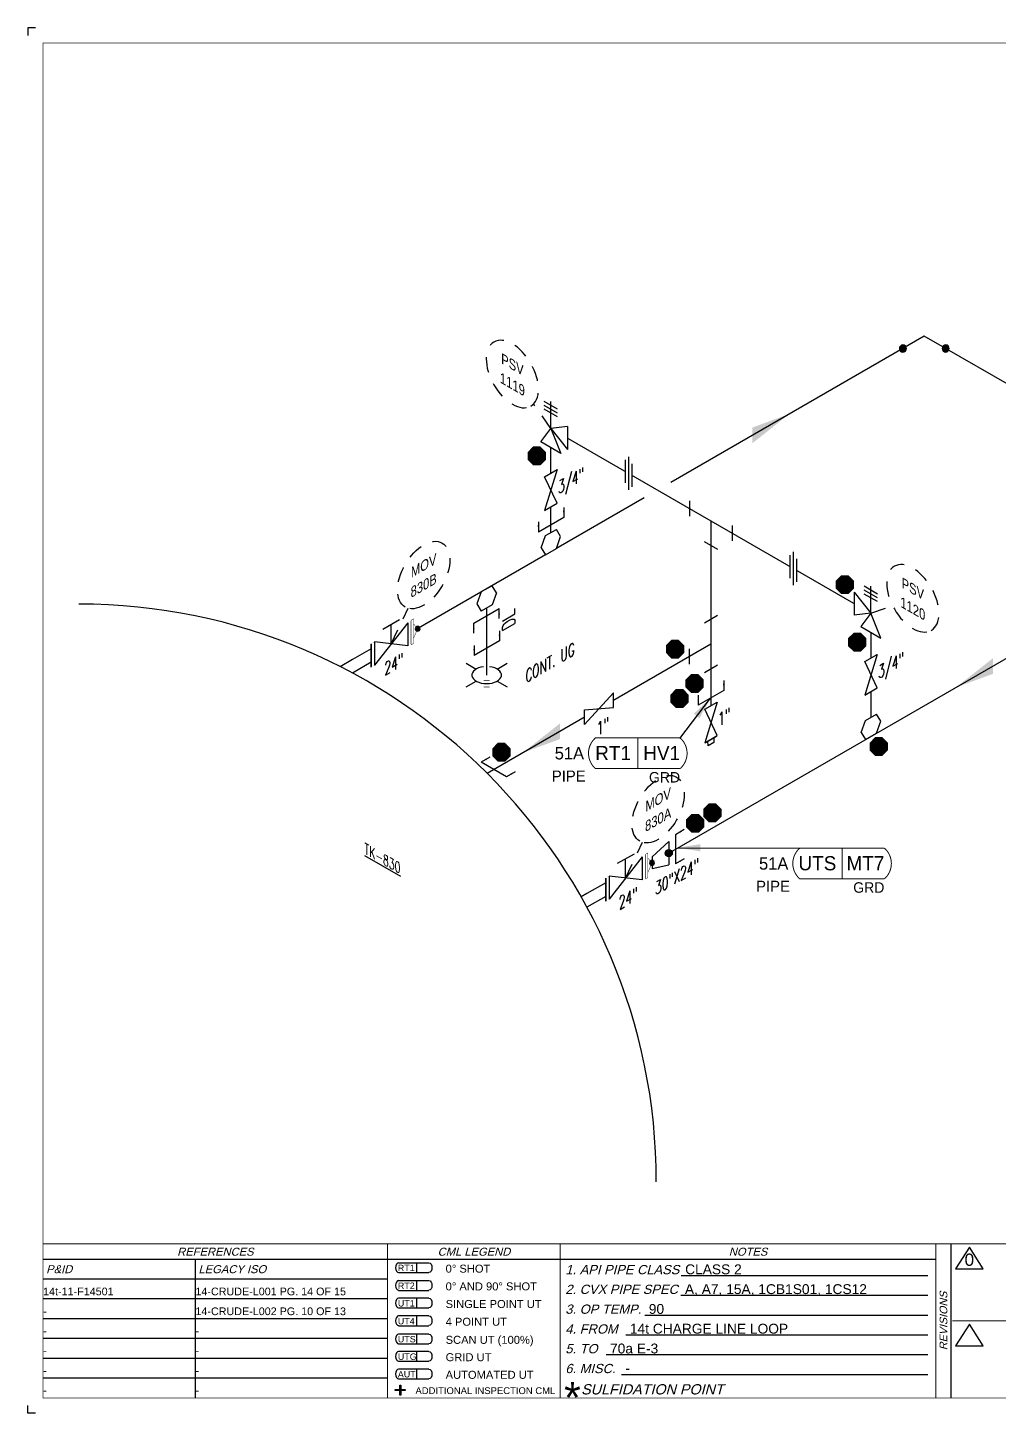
# Model space of a CAD drawing. Header units: inches. Extents: x 0 to 17.2, y 0 to 11.2.
# Drawn here: x 0 to 7.89, y 0 to 11.25 of the extents above; entities that cross this region are included whole.
import ezdxf
from ezdxf.enums import TextEntityAlignment as Align

# ---------------------------------------------------------------- set-up
doc = ezdxf.new("R2010")
doc.units = ezdxf.units.IN
doc.header["$MEASUREMENT"] = 0
doc.linetypes.add('HIDDEN2', pattern=[0.1875, 0.125, -0.0625])
for name, color, linetype in [('3', 1, 'Continuous'), ('BORDER', 3, 'Continuous'), ('BORDERTEXT', 7, 'Continuous'), ('COMP', 1, 'Continuous'), ('Continuation', 7, 'Continuous'), ('DL', 20, 'Continuous'), ('EQUIP', 131, 'Continuous'), ('EQUIP-ANNO', 150, 'Continuous'), ('FITTINGS', 4, 'Continuous'), ('FLOW', 1, 'Continuous'), ('PART_PCML', 7, 'Continuous'), ('PART_SelectedCML_RT', 132, 'Continuous'), ('PART_SelectedCML_UT', 132, 'Continuous'), ('PIPE-ANNO', 150, 'HIDDEN2'), ('TEXT', 7, 'Continuous'), ('WELD POINTS', 41, 'Continuous'), ('Welds', 7, 'Continuous')]:
    doc.layers.add(name, color=color, linetype=linetype)
doc.layers.add('PIPE', color=7, linetype='Continuous', lineweight=30)
doc.styles.add('CMLPAS', font='')
doc.styles.add('FEASStandard', font='arial.ttf')
doc.styles.add('ISO30', font='simplex.shx', dxfattribs={"width": 0.85, "oblique": 30, "height": 0.075})
doc.styles.add('PART_Standard', font='romans', dxfattribs={"width": 0.8, "height": 0.09})
doc.styles.add('Richmond', font='arial.ttf')
doc.styles.add('SIMPLEX', font='ROMANS')
doc.styles.get("Standard").update_dxf_attribs({"font": 'arial.ttf'})
doc.styles.get('CMLPAS').set_extended_font_data('Cordia New')
doc.dimstyles.new('Richmond', dxfattribs={"dimtxt": 0.18, "dimasz": 0.18, "dimexe": 0.18, "dimexo": 0.0625, "dimgap": 0.09, "dimtad": 0, "dimtih": 1, "dimtoh": 1, "dimdec": 4, "dimzin": 0, "dimdsep": 46, "dimtxsty": 'Richmond', "dimcen": 0.09, "dimadec": 0, "dimazin": 0, "dimtfac": 1, "dimtdec": 4, "dimtofl": 0, "dimtmove": 0, "dimatfit": 3, "dimfxl": 1, "dimtolj": 1, "dimtzin": 0, "dimarcsym": 0})
doc.dimstyles.get("Standard").update_dxf_attribs({"dimtxt": 0.18, "dimasz": 0.18, "dimexe": 0.18, "dimexo": 0.0625, "dimgap": 0.09, "dimtad": 0, "dimtih": 1, "dimtoh": 1, "dimdec": 4, "dimzin": 0, "dimdsep": 46, "dimtxsty": 'Standard', "dimcen": 0.09, "dimadec": 0, "dimazin": 0, "dimtfac": 1, "dimtdec": 4, "dimtofl": 0, "dimtmove": 0, "dimatfit": 3, "dimfxl": 1, "dimtolj": 1, "dimtzin": 0, "dimarcsym": 0})

# ---------------------------------------------------------------- blocks, each defined once
blk = doc.blocks.new('Border')
h = blk.add_hatch(color=256)
h.dxf.hatch_style = 1
h.paths.add_polyline_path([(3.147, 0.317), (3.11, 0.317), (3.11, 0.31), (3.147, 0.31), (3.147, 0.273), (3.154, 0.273), (3.154, 0.31), (3.191, 0.31), (3.191, 0.317), (3.154, 0.317), (3.154, 0.354), (3.147, 0.354)])
blk.add_line((5.432, 1.244), (7.435, 1.244))
for points in [[(5.43, 1.083), (7.435, 1.083)], [(5.136, 0.922), (7.435, 0.922)], [(4.982, 0.762), (7.435, 0.762)], [(4.822, 0.601), (7.435, 0.601)], [(3.147, 0.317), (3.147, 0.354), (3.154, 0.354), (3.154, 0.317)], [(4.947, 0.44), (7.435, 0.44)], [(3.147, 0.31), (3.11, 0.31), (3.11, 0.317), (3.147, 0.317)], [(3.154, 0.31), (3.154, 0.273), (3.147, 0.273), (3.147, 0.31)], [(3.154, 0.317), (3.191, 0.317), (3.191, 0.31), (3.154, 0.31)]]:
    blk.add_lwpolyline(points)
at = {"layer": 'BORDER'}
for p, q in [((7.625, 0.25), (7.625, 1.5)), ((7.5, 1.375), (0.25, 1.375)), ((1.487, 0.25), (1.487, 1.375)), ((1.487, 1.214), (0.25, 1.214)), ((3.048, 1.214), (1.487, 1.214)), ((1.487, 1.054), (0.25, 1.054)), ((3.048, 1.054), (1.487, 1.054)), ((1.487, 0.893), (0.25, 0.893)), ((3.048, 0.893), (1.487, 0.893)), ((1.487, 0.732), (0.25, 0.732)), ((3.048, 0.732), (1.487, 0.732)), ((1.487, 0.571), (0.25, 0.571)), ((3.048, 0.571), (1.487, 0.571)), ((1.487, 0.411), (0.25, 0.411)), ((3.048, 0.411), (1.487, 0.411))]:
    blk.add_line(p, q, dxfattribs=at)
at = {"layer": 'BORDER', "const_width": 0.005}
blk.add_lwpolyline([(0.25, 0.25), (17.25, 0.25), (17.25, 11.25), (0.25, 11.25)], close=True, dxfattribs=at)
at = {"layer": 'BORDER', "const_width": 0.00833}
for points in [[(17.25, 1.5), (0.25, 1.5)], [(3.048, 0.25), (3.048, 1.5)], [(4.45, 0.25), (4.45, 1.5)], [(7.5, 0.25), (7.5, 1.5)], [(7.634, 0.875), (10.375, 0.875)]]:
    blk.add_lwpolyline(points, dxfattribs=at)
at = {"layer": 'BORDERTEXT', "color": 7, "linetype": 'Continuous'}
for p, q in [((3.137, 1.346), (3.383, 1.346)), ((3.137, 1.267), (3.383, 1.267)), ((3.137, 1.202), (3.383, 1.202)), ((3.137, 1.123), (3.383, 1.123))]:
    blk.add_line(p, q, dxfattribs=at)
at = {"layer": 'BORDERTEXT'}
for p, q in [((3.283, 1.346), (3.283, 1.267)), ((3.283, 1.202), (3.283, 1.123)), ((3.283, 1.059), (3.283, 0.98)), ((3.283, 1.059), (3.283, 0.98)), ((3.283, 0.915), (3.283, 0.836)), ((3.283, 0.915), (3.283, 0.836)), ((3.283, 0.768), (3.283, 0.689)), ((3.283, 0.768), (3.283, 0.689)), ((3.283, 0.626), (3.283, 0.548)), ((3.283, 0.626), (3.283, 0.548)), ((3.283, 0.483), (3.283, 0.405)), ((3.283, 0.483), (3.283, 0.405))]:
    blk.add_line(p, q, dxfattribs=at)
at = {"layer": 'BORDERTEXT', "color": 7}
for p, q in [((3.383, 1.059), (3.137, 1.059)), ((3.137, 0.98), (3.383, 0.98)), ((3.383, 0.915), (3.137, 0.915)), ((3.137, 0.836), (3.383, 0.836)), ((3.383, 0.768), (3.137, 0.768)), ((3.137, 0.689), (3.383, 0.689)), ((3.383, 0.626), (3.137, 0.626)), ((3.137, 0.548), (3.383, 0.548)), ((3.383, 0.483), (3.137, 0.483)), ((3.137, 0.405), (3.383, 0.405))]:
    blk.add_line(p, q, dxfattribs=at)
at = {"layer": 'BORDERTEXT'}
for centre in [(3.137, 1.307), (3.137, 1.163), (3.137, 1.02), (3.137, 0.876), (3.137, 0.729), (3.137, 0.587), (3.137, 0.444)]:
    blk.add_ellipse(centre, major_axis=(0, -0.0394), ratio=0.624439, start_param=3.141593, end_param=6.283185, dxfattribs=at)
at = {"layer": 'BORDERTEXT', "extrusion": (0, 0, -1)}
for centre in [(3.383, 1.307), (3.383, 1.163), (3.383, 1.02), (3.383, 0.876), (3.383, 0.729), (3.383, 0.587), (3.383, 0.444)]:
    blk.add_ellipse(centre, major_axis=(0, -0.0394), ratio=0.624439, start_param=3.141593, end_param=6.283185, dxfattribs=at)
at = {"layer": 'BORDERTEXT', "style": 'FEASStandard', "oblique": 15}
for s, p in [('REFERENCES', (1.649, 1.437)), ('CML LEGEND', (3.749, 1.437)), ('NOTES', (5.975, 1.437))]:
    blk.add_text(s, height=0.065, dxfattribs=at).set_placement(p, align=Align.MIDDLE)
for s, p in [('P&ID', (0.275, 1.295)), ('LEGACY ISO', (1.512, 1.295))]:
    blk.add_text(s, height=0.065, dxfattribs=at).set_placement(p, align=Align.MIDDLE_LEFT)
at = {"layer": 'BORDERTEXT', "style": 'FEASStandard'}
for s, height, p in [('RT1', 0.0518, (3.131, 1.279)), ('0%%D SHOT', 0.0648, (3.519, 1.267)), ('RT2', 0.0518, (3.131, 1.135)), ('0%%D AND 90%%D SHOT', 0.0648, (3.519, 1.123)), ('UT1', 0.0518, (3.131, 0.992)), ('SINGLE POINT UT', 0.0648, (3.519, 0.98)), ('4 POINT UT', 0.0648, (3.519, 0.836)), ('UT4', 0.0518, (3.131, 0.847)), ('UTS', 0.0518, (3.131, 0.701)), ('SCAN UT (100%%%)', 0.0648, (3.519, 0.689)), ('UTG', 0.0518, (3.131, 0.559)), ('GRID UT', 0.0648, (3.519, 0.548)), ('AUT', 0.0518, (3.131, 0.416)), ('AUTOMATED UT', 0.0648, (3.519, 0.405)), ('ADDITIONAL INSPECTION CML', 0.055, (3.274, 0.281))]:
    blk.add_text(s, height=height, dxfattribs=at).set_placement(p)
at = {"layer": 'BORDERTEXT', "style": 'FEASStandard', "oblique": 15}
for s, height, p in [('1. API PIPE CLASS', 0.075, (4.491, 1.254)), ('2. CVX PIPE SPEC', 0.075, (4.491, 1.094)), ('3. OP TEMP.', 0.075, (4.491, 0.933)), ('4. FROM ', 0.075, (4.491, 0.772)), ('5. TO ', 0.075, (4.491, 0.612)), ('6. MISC. ', 0.075, (4.491, 0.451)), ('SULFIDATION POINT', 0.08333, (4.619, 0.278))]:
    blk.add_text(s, height=height, dxfattribs=at).set_placement(p)
blk.add_text('REVISIONS', height=0.0625, rotation=90, dxfattribs=at).set_placement((7.562, 0.875), align=Align.MIDDLE)
at = {"layer": 'BORDERTEXT', "insert": (4.481, 0.378), "char_height": 0.25, "attachment_point": 1, "style": 'FEASStandard'}
blk.add_mtext('*', dxfattribs=at)
blk = doc.blocks.new('BORDER TEXT')
at = {"layer": 'BORDERTEXT'}
for tag, p, height, style in [('API_PIPE_CLASS', (5.464, 1.254), 0.08, 'Richmond'), ('MATERIAL1', (12.263, 1.211), 0.08, 'Richmond'), ('P&ID_#1', (0.25, 1.083), 0.0625, 'FEASStandard'), ('LINE_#1', (1.487, 1.083), 0.0625, 'FEASStandard'), ('CVX_PIPE_SPEC', (5.462, 1.093), 0.08, 'Richmond'), ('OP_TEMP', (5.169, 0.932), 0.08, 'Richmond'), ('MATERIAL2', (12.263, 1.04), 0.08, 'Richmond'), ('P&ID_#2', (0.25, 0.922), 0.0625, 'FEASStandard'), ('LINE_#2', (1.487, 0.922), 0.0625, 'FEASStandard'), ('MATERIAL3', (12.263, 0.868), 0.08, 'Richmond'), ('P&ID_#3', (0.25, 0.762), 0.0625, 'FEASStandard'), ('LINE_#3', (1.487, 0.762), 0.0625, 'FEASStandard'), ('FROM', (5.015, 0.772), 0.08, 'Richmond'), ('TO', (4.854, 0.611), 0.08, 'Richmond'), ('MATERIAL4', (12.263, 0.696), 0.08, 'Richmond'), ('P&ID_#4', (0.25, 0.601), 0.0625, 'FEASStandard'), ('LINE_#4', (1.487, 0.601), 0.0625, 'FEASStandard'), ('MATERIAL5', (12.263, 0.525), 0.08, 'Richmond'), ('P&ID_#5', (0.25, 0.44), 0.0625, 'FEASStandard'), ('LINE_#5', (1.487, 0.44), 0.0625, 'FEASStandard'), ('MISC', (4.979, 0.451), 0.08, 'Richmond'), ('INSULATION', (12.928, 0.414), 0.0625, 'FEASStandard'), ('P&ID_#6', (0.25, 0.28), 0.0625, 'FEASStandard'), ('LINE_#6', (1.487, 0.28), 0.0625, 'FEASStandard'), ('PWHT', (12.928, 0.281), 0.0625, 'FEASStandard')]:
    blk.add_attdef(tag, p, '', height=height, dxfattribs=dict(at, style=style))
at = {"layer": 'BORDERTEXT', "style": 'FEASStandard'}
for tag, p in [('DR.BY', (11.075, 0.562)), ('DR.BY_DATE', (11.95, 0.562)), ('CHK_BY', (11.075, 0.354)), ('CHK._BY_DATE', (11.95, 0.354))]:
    blk.add_attdef(tag, text='', height=0.1, dxfattribs=at).set_placement(p, align=Align.MIDDLE_CENTER)
at = {"layer": 'BORDERTEXT', "style": 'PART_Standard', "width": 0.8}
for tag, p in [('PLANT_NUMBER', (13.938, 0.384)), ('SYSTEM_NUMBER', (14.812, 0.384)), ('CIRCUIT_NUMBER', (15.688, 0.384)), ('SHEET_NUMBER', (16.5, 0.384)), ('REVISION', (17.062, 0.384))]:
    blk.add_attdef(tag, text='', height=0.15, dxfattribs=at).set_placement(p, align=Align.MIDDLE_CENTER)
blk = doc.blocks.new('2_ELBOW_WELD_30')
at = {"linetype": 'ByBlock', "lineweight": -2}
h = blk.add_hatch(color=0, dxfattribs=at)
edge = h.paths.add_edge_path()
edge.add_arc((0.174, 0.1), 0.0286, 0, 360)
h = blk.add_hatch(color=0, dxfattribs=at)
edge = h.paths.add_edge_path()
edge.add_arc((0, -0.201), 0.0286, 0, 360)
at = {"color": 0, "linetype": 'ByBlock', "lineweight": -2}
for centre in [(0.174, 0.1), (0, -0.201)]:
    blk.add_circle(centre, 0.0286, dxfattribs=at)
blk = doc.blocks.new('3_VALVE_THREAD_PSV_330')
at = {"color": 0, "linetype": 'ByBlock', "lineweight": -2}
for p, q in [((0.054, 0.156), (-0.054, 0.219)), ((0.054, 0.125), (-0.054, 0.187)), ((0.054, 0.094), (-0.054, 0.156))]:
    blk.add_line(p, q, dxfattribs=at)
blk.add_wipeout([(0.135, 0.016), (0, 0), (-0.081, -0.109), (0.081, -0.203), (0, 0), (0.135, -0.172)], dxfattribs=at)
for p, q in [((0, 0), (0, 0.219)), ((0.135, 0.016), (0, 0)), ((0.135, 0.016), (0.135, -0.172)), ((-0.081, -0.109), (0, 0)), ((0.081, -0.203), (-0.081, -0.109)), ((0, 0), (0.135, -0.172)), ((0, 0), (0.081, -0.203))]:
    blk.add_line(p, q, dxfattribs=at)
blk = doc.blocks.new('3_VALVE_THREAD_PSV_30')
at = {"color": 0, "linetype": 'ByBlock', "lineweight": -2}
blk.add_wipeout([(-0.081, -0.203), (0, 0), (0.135, 0.172), (0.135, -0.016), (0, 0), (0.081, -0.109)], dxfattribs=at)
for p, q in [((-0.054, 0.156), (0.054, 0.219)), ((-0.054, 0.125), (0.054, 0.187)), ((-0.054, 0.094), (0.054, 0.156)), ((0, 0), (0, 0.219)), ((0.135, 0.172), (0, 0)), ((0.135, 0.172), (0.135, -0.016)), ((-0.081, -0.203), (0, 0)), ((0, 0), (0.135, -0.016)), ((0, 0), (0.081, -0.109)), ((0.081, -0.109), (-0.081, -0.203))]:
    blk.add_line(p, q, dxfattribs=at)
blk = doc.blocks.new('2_UNION_THREAD_30')
at = {"color": 0, "linetype": 'ByBlock', "lineweight": -2}
blk.add_wipeout([(-0.027, -0.109), (0.027, -0.078), (0.027, 0.109), (-0.027, 0.078)], dxfattribs=at)
for p, q in [((0, 0.135), (0, -0.135)), ((-0.027, 0.078), (-0.027, -0.109)), ((0.027, 0.109), (0.027, -0.078))]:
    blk.add_line(p, q, dxfattribs=at)
blk = doc.blocks.new('2_TEE_THREAD_30')
at = {"color": 0, "linetype": 'ByBlock', "lineweight": -2}
for p, q in [((0.054, 0.232), (-0.054, 0.17)), ((0.174, 0.163), (0.174, 0.038)), ((-0.054, -0.232), (0.054, -0.17))]:
    blk.add_line(p, q, dxfattribs=at)
blk = doc.blocks.new('*U86')
blk.add_wipeout([(0.051, -0.107), (-0.051, -0.166), (0, 0), (-0.051, 0.107), (0.051, 0.166), (0, 0)]).dxf.layer = 'FITTINGS'
at = {"layer": 'FITTINGS'}
blk.add_lwpolyline([(0.051, -0.107), (-0.051, 0.107), (0.051, 0.166), (-0.051, -0.166)], close=True, dxfattribs=at)
blk = doc.blocks.new('2_PLUG_PIPE_30')
at = {"color": 0, "linetype": 'ByBlock', "lineweight": -2}
blk.add_wipeout([(0, 0.023), (0, -0.023), (0.055, -0.013), (0.055, 0.004), (0.09, 0.024), (0.09, 0.08), (0.055, 0.06), (0.055, 0.077)], dxfattribs=at)
for p, q in [((0.055, 0.077), (0, 0.023)), ((0, 0.023), (0, -0.023)), ((0.09, 0.08), (0.055, 0.06)), ((0.055, 0.077), (0.055, -0.013)), ((0.055, 0.004), (0.09, 0.024)), ((0.09, 0.024), (0.09, 0.08)), ((0, -0.023), (0.055, -0.013))]:
    blk.add_line(p, q, dxfattribs=at)
blk = doc.blocks.new('1_Text_30')
at = {"layer": 'TEXT', "style": 'PART_Standard', "oblique": 30, "width": 0.8}
blk.add_attdef('TEXT', (0, 0), '', height=0.09, rotation=30, dxfattribs=at)
blk = doc.blocks.new('*U83')
blk.add_wipeout([(-0.044, 0.025), (-0.079, 0.123), (-0.045, 0.181), (0.044, 0.13), (0.079, 0.032), (0.044, -0.025)])
at = {"layer": 'FITTINGS', "linetype": 'Continuous'}
for p, q in [((-0.079, 0.123), (-0.045, 0.181)), ((-0.044, 0.025), (-0.079, 0.123)), ((0.044, 0.13), (-0.045, 0.181)), ((0.079, 0.032), (0.044, 0.13)), ((0.044, -0.025), (-0.044, 0.025)), ((0.079, 0.032), (0.044, -0.025))]:
    blk.add_line(p, q, dxfattribs=at)
blk = doc.blocks.new('*U87')
blk.add_wipeout([(-0.118, -0.009), (-0.118, -0.128), (0, 0), (0.118, 0.009), (0.118, 0.128), (0, 0)]).dxf.layer = 'FITTINGS'
at = {"layer": 'FITTINGS'}
blk.add_lwpolyline([(-0.118, -0.009), (0.118, 0.009), (0.118, 0.128), (-0.118, -0.128)], close=True, dxfattribs=at)
blk = doc.blocks.new('1_ARROW_FLOW_30')
at = {"color": 0, "linetype": 'ByBlock'}
blk.add_solid([(-0.15, -0.15), (0.15, 0.087), (-0.15, -0.023)], dxfattribs=at)
blk = doc.blocks.new('2_NOZZLE_FLANGE_EQUIPMENT_30')
blk.add_wipeout([(-0.176, -0.046), (-0.176, -0.156), (-0.023, -0.068), (-0.023, -0.107), (0, -0.094), (0, 0.094), (-0.023, 0.08), (-0.023, 0.041)])
at = {"color": 0, "linetype": 'ByBlock', "lineweight": -2}
for p, q in [((-0.023, 0.041), (-0.176, -0.046)), ((-0.023, -0.107), (-0.023, 0.08)), ((0, -0.094), (0, 0.094)), ((-0.023, -0.068), (-0.176, -0.156))]:
    blk.add_line(p, q, dxfattribs=at)
blk = doc.blocks.new('3_VALVE_FLANGE_GATE_30')
at = {"color": 0, "linetype": 'ByBlock', "lineweight": -2}
blk.add_wipeout([(-0.162, -0.187), (-0.135, -0.172), (0, 0), (0.135, -0.016), (0.162, 0), (0.162, 0.187), (0.135, 0.172), (0, 0), (-0.135, 0.016), (-0.162, 0)], dxfattribs=at)
for p, q in [((0.135, 0.172), (-0.135, -0.172)), ((0.068, 0.195), (-0.068, 0.117)), ((0, 0), (0, 0.156)), ((0.135, 0.172), (0.135, -0.016)), ((0.162, 0.187), (0.162, 0)), ((-0.162, 0), (-0.162, -0.187)), ((-0.135, 0.016), (-0.135, -0.172)), ((0.135, -0.016), (-0.135, 0.016))]:
    blk.add_line(p, q, dxfattribs=at)
blk = doc.blocks.new('AM9A04')
at = {"linetype": 'Continuous', "const_width": 0.01}
blk.add_lwpolyline([(0, -0.289), (0, 0.289), (-0.05, 0.318), (-0.05, -0.26)], close=True, dxfattribs=at)
at = {"const_width": 0.01}
blk.add_lwpolyline([(-0.05, -0.144), (-0.15, 0.087), (-0.05, 0.202)], dxfattribs=at)
blk = doc.blocks.new('A09')
at = {"layer": 'Welds'}
h = blk.add_hatch(color=256, dxfattribs=at)
h.dxf.hatch_style = 1
h.paths.add_polyline_path([(-0.03, 0, 1), (0.03, 0, 1)])
blk.add_circle((0, 0), 0.03, dxfattribs=at)
blk = doc.blocks.new('*U82')
blk.add_wipeout([(0.052, -0.03), (0.017, -0.07), (0.017, -0.11), (0, -0.1), (0, 0.1), (0.017, 0.09), (0.017, 0.05)]).dxf.layer = 'COMP'
at = {"layer": '3', "xscale": 0.65, "yscale": 0.65, "zscale": 0.65}
blk.add_blockref('A09', (0.052, -0.03), dxfattribs=at)
at = {"layer": 'COMP', "xscale": 0.3466300616258731, "yscale": 0.3466300616258731, "zscale": 0.3466300616258731, "rotation": 180}
blk.add_blockref('AM9A04', (0, 0), dxfattribs=at)
blk = doc.blocks.new('2_REDUCER_THREAD_CONCENTRIC_30')
at = {"color": 0, "linetype": 'ByBlock', "lineweight": -2}
blk.add_wipeout([(0.068, 0.086), (-0.068, 0.055), (-0.068, -0.133), (0.068, -0.008)], dxfattribs=at)
for p, q in [((0.068, 0.086), (-0.068, 0.055)), ((-0.068, -0.133), (-0.068, 0.055)), ((0.068, -0.008), (0.068, 0.086)), ((0.068, -0.008), (-0.068, -0.133))]:
    blk.add_line(p, q, dxfattribs=at)
blk = doc.blocks.new('2_WELD_SINGLE_00')
at = {"linetype": 'ByBlock', "lineweight": -2}
h = blk.add_hatch(color=0, dxfattribs=at)
edge = h.paths.add_edge_path()
edge.add_arc((0, 0), 0.0286, 0, 360)
at = {"color": 0, "linetype": 'ByBlock', "lineweight": -2}
blk.add_circle((0, 0), 0.0286, dxfattribs=at)
blk = doc.blocks.new('1_ID-BUBBLE_INSTRUMENT_30')
at = {"color": 0, "linetype": 'ByBlock', "lineweight": -2}
blk.add_ellipse((0, 0), major_axis=(-0.15, -0.26), ratio=0.57735, dxfattribs=at)
at = {"color": 0, "linetype": 'ByBlock', "lineweight": -2, "oblique": 30}
for tag, p in [('INST.TYPE', (-0.019, 0.067)), ('NUM', (-0.019, -0.094))]:
    blk.add_attdef(tag, text='', height=0.075, rotation=30, dxfattribs=at).set_placement(p, align=Align.MIDDLE_CENTER)
blk = doc.blocks.new('1_ID-BUBBLE_INSTRUMENT_330')
at = {"color": 0, "linetype": 'ByBlock', "lineweight": -2, "extrusion": (0, 0, -1)}
blk.add_ellipse((0, 0), major_axis=(0.15, -0.26), ratio=0.57735, dxfattribs=at)
at = {"color": 0, "linetype": 'ByBlock', "lineweight": -2, "oblique": 330}
for tag, p in [('INST.TYPE', (0.019, 0.067)), ('NUM', (0.019, -0.094))]:
    blk.add_attdef(tag, text='', height=0.075, rotation=330, dxfattribs=at).set_placement(p, align=Align.MIDDLE_CENTER)
blk = doc.blocks.new('DL_Vert_330')
at = {"layer": 'DL', "style": 'ISO30', "oblique": 330, "width": 0.85}
blk.add_text('DL', height=0.1, rotation=90, dxfattribs=at).set_placement((0, 0))
blk = doc.blocks.new('6_PASS-THROUGH_GRADE_00')
at = {"color": 0, "linetype": 'ByBlock', "lineweight": -2}
for p, q in [((-0.166, 0.096), (-0.085, 0.049)), ((0.085, 0.049), (0.166, 0.096)), ((-0.166, -0.096), (-0.085, -0.049)), ((-0.024, -0.045), (0, -0.045)), ((-0.024, -0.093), (0, -0.093)), ((0, -0.045), (0, -0.093)), ((0, -0.045), (0.024, -0.045)), ((0, -0.093), (0.024, -0.093)), ((0.085, -0.049), (0.166, -0.096))]:
    blk.add_line(p, q, dxfattribs=at)
blk.add_wipeout([(-0.024, -0.045), (0.024, -0.045), (0.024, -0.093), (-0.024, -0.093)], dxfattribs=at)
blk.add_ellipse((0, 0), major_axis=(-0.12, 0), ratio=0.57735, start_param=4.915034, end_param=10.792929, dxfattribs=at)
blk = doc.blocks.new('1_Cont_30')
at = {"layer": 'Continuation', "style": 'PART_Standard', "oblique": 30, "width": 0.8}
blk.add_attdef('CONT', (0, 0), '', height=0.09, rotation=30, dxfattribs=at)
blk = doc.blocks.new('PART_PCML')
blk.add_hatch(color=0).paths.add_polyline_path([(-0.07, -0.029), (-0.029, -0.07), (0.029, -0.07), (0.07, -0.029), (0.07, 0.029), (0.029, 0.07), (-0.029, 0.07), (-0.07, 0.029)])
at = {"color": 7, "const_width": 0.009}
blk.add_lwpolyline([(-0.07, 0.029), (-0.029, 0.07), (0.029, 0.07), (0.07, 0.029), (0.07, -0.029), (0.029, -0.07), (-0.029, -0.07), (-0.07, -0.029), (-0.07, 0.029), (-0.029, 0.07)], dxfattribs=at)
at = {"color": 18, "true_color": 0x000000}
blk.add_lwpolyline([(-0.029, 0.07), (-0.07, 0.029), (-0.07, -0.029), (-0.029, -0.07), (0.029, -0.07), (0.07, -0.029), (0.07, 0.029), (0.029, 0.07)], close=True, dxfattribs=at)
at = {"color": 7, "true_color": 0xffffff, "style": 'SIMPLEX', "width": 0.8, "flags": 1}
for tag, p in [('CIRCUIT', (-0.094, 0.089)), ('DM', (-0.053, -0.133)), ('TYPE', (-0.075, -0.204))]:
    blk.add_attdef(tag, p, '', height=0.0586, dxfattribs=at)
at = {"color": 7, "true_color": 0xffffff, "style": 'SIMPLEX', "width": 0.8}
blk.add_attdef('DMDISP', text='', height=0.0586, dxfattribs=at).set_placement((0, 0), align=Align.MIDDLE_CENTER)
blk = doc.blocks.new('CMLPAS')
at = {"const_width": 0.008}
blk.add_lwpolyline([(0.063, 0.125, 0.454441), (0.063, -0.125), (0.75, -0.125, 0.454441), (0.75, 0.125)], format="xyb", close=True, dxfattribs=at)
blk.add_lwpolyline([(0.406, -0.125), (0.406, 0.125)], dxfattribs=at)
at = {"style": 'CMLPAS', "flags": 1}
for tag, p in [('STATE', (0.75, 0.623)), ('DL', (0.75, 0.482)), ('CIRCUIT', (0.75, 0.341)), ('SUBSINTERVAL(MONTHS)', (-0.025, -0.335)), ('OLD_ID', (0.75, -0.337)), ('OLD_NDE', (0.75, -0.478)), ('OLD_ENTY', (0.741, -0.636)), ('SIZE', (0.747, -0.761)), ('SPEC', (0.747, -0.902)), ('JUSTIFY', (0.747, -1.043)), ('COMMENTS', (0.747, -1.185)), ('OLD_ASSET', (0.75, -1.326)), ('SCHED', (0.737, -1.469)), ('NOM_THICK', (0.752, -1.61)), ('CORR_ALLOW', (0.763, -1.745)), ('TML_STATUS', (0.772, -1.878)), ('FLOW_ORDER', (0.778, -2.13))]:
    blk.add_attdef(tag, text='', height=0.1, dxfattribs=at).set_placement(p, align=Align.MIDDLE_RIGHT)
at = {"style": 'CMLPAS'}
for tag, height, p in [('CHILD', 0.25, (0.75, 0.269)), ('###', 0.115, (0.75, 0.002)), ('ACCESS', 0.085, (0.75, -0.195))]:
    blk.add_attdef(tag, text='', height=height, dxfattribs=at).set_placement(p, align=Align.MIDDLE_RIGHT)
at = {"color": 152, "style": 'CMLPAS'}
for tag, height, p in [('SPECIAL', 0.085, (0.405, 0.19)), ('DM-TYPE', 0.1, (-0.03, 0)), ('COMP', 0.09, (-0.017, -0.185))]:
    blk.add_attdef(tag, text='', height=height, dxfattribs=at).set_placement(p, align=Align.MIDDLE_RIGHT)
at = {"style": 'CMLPAS'}
blk.add_attdef('NDE', text='', height=0.115, dxfattribs=at).set_placement((0.206, 0.002), align=Align.MIDDLE_CENTER)
blk = doc.blocks.new('*U88')
at = {"color": 20, "linetype": 'ByBlock', "ltscale": 0.7}
blk.add_line((0.103, 0.122), (-0.103, 0.003), dxfattribs=at)
for points in [[(0.103, 0.204), (0.103, 0.122)], [(-0.103, 0.086), (-0.103, 0.003)]]:
    blk.add_leader(points, dimstyle='Richmond', override={"dimasz": 0.04, "dimgap": 0.09, "dimtad": 0}, dxfattribs=at)
blk = doc.blocks.new('*U89')
at = {"color": 20, "linetype": 'ByBlock', "ltscale": 0.7}
blk.add_line((0.157, -0.028), (-0.048, 0.09), dxfattribs=at)
for points in [[(0.023, 0.132), (-0.048, 0.09)], [(0.228, 0.013), (0.157, -0.028)]]:
    blk.add_leader(points, dimstyle='Richmond', override={"dimasz": 0.04, "dimgap": 0.09, "dimtad": 0}, dxfattribs=at)
blk = doc.blocks.new('*U91')
at = {"color": 20, "linetype": 'ByBlock', "ltscale": 0.7}
blk.add_line((0.054, 0.15), (0.054, -0.087), dxfattribs=at)
for points in [[(0.126, 0.191), (0.054, 0.15)], [(0.126, -0.046), (0.054, -0.087)]]:
    blk.add_leader(points, dimstyle='Richmond', override={"dimasz": 0.04, "dimgap": 0.09, "dimtad": 0}, dxfattribs=at)
blk = doc.blocks.new('*U93')
at = {"color": 20, "linetype": 'ByBlock', "ltscale": 0.7}
blk.add_line((-0.103, -0.122), (0.103, -0.003), dxfattribs=at)
for points in [[(0.103, -0.086), (0.103, -0.003)], [(-0.103, -0.204), (-0.103, -0.122)]]:
    blk.add_leader(points, dimstyle='Richmond', override={"dimasz": 0.04, "dimgap": 0.09, "dimtad": 0}, dxfattribs=at)

msp = doc.modelspace()

# ---------------------------------------------------------------- linework, layer by layer
for p, q in [((0, 11.25), (0, 11.188)), ((0.062, 11.25), (0, 11.25)), ((0, 0), (0, 0.062)), ((0.062, 0), (0, 0))]:
    msp.add_line(p, q)
at = {"layer": 'BORDERTEXT'}
for points in [[(7.647, 1.349), (7.534, 1.173), (7.76, 1.173)], [(7.647, 0.724), (7.534, 0.548), (7.76, 0.548)]]:
    msp.add_lwpolyline(points, close=True, dxfattribs=at)
at = {"layer": 'EQUIP'}
msp.add_arc((0.414, 1.879), 4.691, 0, 90, dxfattribs=at)
at = {"layer": 'PIPE'}
for p, q in [((7.281, 8.746), (5.224, 7.558)), ((11.394, 6.371), (7.281, 8.746)), ((4.249, 6.996), (4.249, 7.996)), ((4.249, 7.996), (6.848, 6.496)), ((5.007, 7.433), (2.79, 6.153)), ((5.549, 7.246), (5.549, 5.746)), ((3.727, 6.694), (3.727, 5.994)), ((4.694, 4.252), (8.58, 6.496)), ((6.848, 6.496), (6.848, 5.496)), ((5.549, 6.246), (3.731, 5.196))]:
    msp.add_line(p, q, dxfattribs=at)

# ---------------------------------------------------------------- block references
at = {"layer": 'BORDER'}
msp.add_blockref('Border', (-0.125, -0.125), dxfattribs=at)
at = {"layer": 'BORDERTEXT'}
ref = msp.add_blockref('BORDER TEXT', (-0.125, -0.125), dxfattribs=at)
ref.add_attrib('MISC', '-', (4.854, 0.326), dxfattribs={"height": 0.08, "style": 'Richmond'})
ref.add_attrib('TO', '70a E-3', (4.729, 0.486), dxfattribs={"height": 0.08, "style": 'Richmond'})
ref.add_attrib('FROM', '14t CHARGE LINE LOOP', (4.89, 0.647), dxfattribs={"height": 0.08, "style": 'Richmond'})
ref.add_attrib('OP_TEMP', '90', (5.044, 0.807), dxfattribs={"height": 0.08, "style": 'Richmond'})
ref.add_attrib('CVX_PIPE_SPEC', 'A, A7, 15A, 1CB1S01, 1CS12', (5.337, 0.968), dxfattribs={"height": 0.08, "style": 'Richmond'})
ref.add_attrib('API_PIPE_CLASS', 'CLASS 2', (5.339, 1.129), dxfattribs={"height": 0.08, "style": 'Richmond'})
ref.add_attrib('LINE_#6', '-', (1.362, 0.155), dxfattribs={"height": 0.0625, "style": 'FEASStandard'})
ref.add_attrib('LINE_#5', '-', (1.362, 0.315), dxfattribs={"height": 0.0625, "style": 'FEASStandard'})
ref.add_attrib('LINE_#4', '-', (1.362, 0.476), dxfattribs={"height": 0.0625, "style": 'FEASStandard'})
ref.add_attrib('LINE_#3', '-', (1.362, 0.637), dxfattribs={"height": 0.0625, "style": 'FEASStandard'})
ref.add_attrib('LINE_#2', '14-CRUDE-L002 PG. 10 OF 13', (1.362, 0.797), dxfattribs={"height": 0.0625, "style": 'FEASStandard'})
ref.add_attrib('LINE_#1', '14-CRUDE-L001 PG. 14 OF 15', (1.362, 0.958), dxfattribs={"height": 0.0625, "style": 'FEASStandard'})
ref.add_attrib('P&ID_#6', '-', (0.125, 0.155), dxfattribs={"height": 0.0625, "style": 'FEASStandard'})
ref.add_attrib('P&ID_#5', '-', (0.125, 0.315), dxfattribs={"height": 0.0625, "style": 'FEASStandard'})
ref.add_attrib('P&ID_#4', '-', (0.125, 0.476), dxfattribs={"height": 0.0625, "style": 'FEASStandard'})
ref.add_attrib('P&ID_#3', '-', (0.125, 0.637), dxfattribs={"height": 0.0625, "style": 'FEASStandard'})
ref.add_attrib('P&ID_#2', '-', (0.125, 0.797), dxfattribs={"height": 0.0625, "style": 'FEASStandard'})
ref.add_attrib('P&ID_#1', '14t-11-F14501', (0.125, 0.958), dxfattribs={"height": 0.0625, "style": 'FEASStandard'})
at = {"layer": 'Continuation'}
msp.add_blockref('1_Cont_30', (4.042, 5.928), dxfattribs=at).add_auto_attribs({'CONT': 'CONT. UG'})
at = {"layer": 'DL', "rotation": 180}
msp.add_blockref('*U93', (3.728, 6.149), dxfattribs=at)
at = {"layer": 'DL'}
msp.add_blockref('*U89', (3.731, 5.196), dxfattribs=at)
at = {"layer": 'FITTINGS'}
for p, rotation in [((5.549, 7.246), 239.9999999999999), ((5.549, 6.246), 180)]:
    msp.add_blockref('2_TEE_THREAD_30', p, dxfattribs=dict(at, rotation=rotation))
at = {"layer": 'FLOW'}
msp.add_blockref('1_ARROW_FLOW_30', (6.036, 8.027), dxfattribs=at)
at = {"layer": 'FLOW', "xscale": -1, "yscale": -1}
for p in [(7.689, 5.981), (4.172, 5.451)]:
    msp.add_blockref('1_ARROW_FLOW_30', p, dxfattribs=at)
at = {"layer": 'PART_PCML', "color": 13}
for p, values in [((5.257, 6.205), {'DMDISP': '85B'}), ((5.416, 5.925), {'DMDISP': '85A'}), ((3.847, 5.367), {'DMDISP': '85A'}), ((5.56, 4.876), {'DMDISP': '85A'})]:
    msp.add_blockref('PART_PCML', p, dxfattribs=at).add_auto_attribs(values)
at = {"layer": 'PART_PCML', "color": 96}
for p in [(5.293, 5.803), (5.42, 4.79)]:
    msp.add_blockref('PART_PCML', p, dxfattribs=at).add_auto_attribs({'DMDISP': '51A'})
at = {"layer": 'PART_SelectedCML_RT'}
msp.add_blockref('CMLPAS', (4.548, 5.359), dxfattribs=at).add_auto_attribs({'###': 'HV1', 'NDE': 'RT1', 'DM-TYPE': '51A', 'COMP': 'PIPE', 'ACCESS': 'GRD'})
at = {"layer": 'PART_SelectedCML_UT'}
msp.add_blockref('CMLPAS', (6.207, 4.464), dxfattribs=at).add_auto_attribs({'###': 'MT7', 'NDE': 'UTS', 'DM-TYPE': '51A', 'COMP': 'PIPE', 'ACCESS': 'GRD'})
at = {"layer": 'WELD POINTS', "xscale": -1, "rotation": 59.99999999999994}
msp.add_blockref('2_ELBOW_WELD_30', (7.281, 8.746), dxfattribs=at)

# ---------------------------------------------------------------- texts
at = {"layer": 'BORDERTEXT', "style": 'FEASStandard'}
msp.add_attdef('0', text='', height=0.1, dxfattribs=at).set_placement((7.647, 1.247), align=Align.MIDDLE_CENTER)
at = {"layer": 'EQUIP-ANNO', "style": 'ISO30', "oblique": 330, "width": 0.85}
msp.add_text('%%UTK-830', height=0.075, rotation=330, dxfattribs=at).set_placement((2.736, 4.546))

# ---------------------------------------------------------------- leaders
at = {"layer": 'PART_SelectedCML_UT'}
msp.add_leader([(5.282, 4.592), (6.27, 4.589)], dimstyle='Standard', dxfattribs=at)

# ---------------------------------------------------------------- next in the draw order: block references
at = {"layer": 'FITTINGS'}
for name, p in [('3_VALVE_THREAD_PSV_330', (4.249, 7.996)), ('*U86', (4.249, 7.496)), ('2_NOZZLE_FLANGE_EQUIPMENT_30', (2.813, 6.166)), ('6_PASS-THROUGH_GRADE_00', (3.727, 5.994)), ('*U86', (6.848, 5.996)), ('*U87', (4.64, 5.721)), ('2_NOZZLE_FLANGE_EQUIPMENT_30', (4.717, 4.265))]:
    msp.add_blockref(name, p, dxfattribs=at)
at = {"layer": 'FITTINGS', "xscale": -1}
for name, p in [('2_UNION_THREAD_30', (4.88, 7.632)), ('2_UNION_THREAD_30', (6.217, 6.859)), ('3_VALVE_THREAD_PSV_30', (6.848, 6.496))]:
    msp.add_blockref(name, p, dxfattribs=at)
at = {"layer": 'FITTINGS', "yscale": -1, "rotation": 299.9999999999999}
msp.add_blockref('2_PLUG_PIPE_30', (5.549, 5.536), dxfattribs=at)
at = {"layer": 'PIPE', "xscale": -1}
for p in [(4.249, 6.996), (6.848, 5.496)]:
    msp.add_blockref('*U83', p, dxfattribs=at)
at = {"layer": 'PIPE', "xscale": -1, "rotation": 180}
msp.add_blockref('*U83', (3.727, 6.694), dxfattribs=at)

# ---------------------------------------------------------------- next in the draw order: linework, layer by layer
at = {"layer": 'FITTINGS'}
for p, q in [((2.638, 6.12), (2.538, 6.062)), ((4.541, 4.219), (4.495, 4.192))]:
    msp.add_line(p, q, dxfattribs=at)
at = {"layer": 'PIPE-ANNO'}
for p, q in [((4.249, 7.996), (4.108, 8.195)), ((6.848, 6.496), (7.023, 6.558))]:
    msp.add_line(p, q, dxfattribs=at)

# ---------------------------------------------------------------- next in the draw order: block references
msp.add_blockref('DL_Vert_330', (3.956, 6.399))
at = {"layer": 'DL'}
for name, p in [('*U88', (4.25, 7.151)), ('*U93', (3.726, 6.538))]:
    msp.add_blockref(name, p, dxfattribs=at)
at = {"layer": 'FITTINGS'}
for name, p in [('3_VALVE_FLANGE_GATE_30', (2.952, 6.247)), ('*U86', (5.549, 5.609)), ('3_VALVE_FLANGE_GATE_30', (4.856, 4.346))]:
    msp.add_blockref(name, p, dxfattribs=at)
at = {"layer": 'PART_PCML', "color": 13}
for p in [(4.134, 7.773), (6.636, 6.728), (6.737, 6.261), (6.911, 5.413)]:
    msp.add_blockref('PART_PCML', p, dxfattribs=at).add_auto_attribs({'DMDISP': '85A'})
at = {"layer": 'PIPE-ANNO'}
for p, values in [((3.936, 8.438), {'INST.TYPE': 'PSV', 'NUM': '1119'}), ((7.188, 6.617), {'INST.TYPE': 'PSV', 'NUM': '1120'})]:
    msp.add_blockref('1_ID-BUBBLE_INSTRUMENT_330', p, dxfattribs=at).add_auto_attribs(values)
at = {"layer": 'TEXT'}
for p, values in [((4.308, 7.461), {'TEXT': '3/4"'}), ((6.906, 5.961), {'TEXT': '3/4"'}), ((4.622, 5.498), {'TEXT': '1"'})]:
    msp.add_blockref('1_Text_30', p, dxfattribs=at).add_auto_attribs(values)

# ---------------------------------------------------------------- next in the draw order: block references
at = {"layer": 'COMP', "ltscale": 0.65, "xscale": -1, "rotation": 180}
msp.add_blockref('*U82', (3.115, 6.34), dxfattribs=at)
at = {"layer": 'DL'}
msp.add_blockref('*U88', (5.549, 5.746), dxfattribs=at)
at = {"layer": 'FITTINGS', "xscale": -1, "yscale": -1}
msp.add_blockref('2_REDUCER_THREAD_CONCENTRIC_30', (5.138, 4.509), dxfattribs=at)
at = {"layer": 'TEXT'}
for p, values in [((2.898, 5.988), {'TEXT': '24"'}), ((5.607, 5.574), {'TEXT': '1"'}), ((4.802, 4.087), {'TEXT': '24"'})]:
    msp.add_blockref('1_Text_30', p, dxfattribs=at).add_auto_attribs(values)

# ---------------------------------------------------------------- next in the draw order: leaders
at = {"layer": 'PART_SelectedCML_RT'}
msp.add_leader([(5.543, 5.805), (5.293, 5.48)], dimstyle='Standard', dxfattribs=at)

# ---------------------------------------------------------------- next in the draw order: linework, layer by layer
at = {"layer": 'PIPE-ANNO'}
msp.add_line((2.952, 6.247), (3.089, 6.536), dxfattribs=at)

# ---------------------------------------------------------------- next in the draw order: block references
at = {"layer": 'COMP', "ltscale": 0.65, "xscale": -1, "rotation": 180}
msp.add_blockref('*U82', (5.018, 4.439), dxfattribs=at)
at = {"layer": 'DL'}
msp.add_blockref('*U91', (5.206, 4.548), dxfattribs=at)
at = {"layer": 'PIPE-ANNO'}
msp.add_blockref('1_ID-BUBBLE_INSTRUMENT_30', (3.216, 6.806), dxfattribs=at).add_auto_attribs({'INST.TYPE': 'MOV', 'NUM': '830B'})
at = {"layer": 'WELD POINTS'}
msp.add_blockref('2_WELD_SINGLE_00', (5.206, 4.548), dxfattribs=at)

# ---------------------------------------------------------------- next in the draw order: linework, layer by layer
at = {"layer": 'PIPE-ANNO'}
msp.add_line((4.856, 4.346), (4.993, 4.636), dxfattribs=at)

# ---------------------------------------------------------------- next in the draw order: block references
msp.add_blockref('1_ID-BUBBLE_INSTRUMENT_30', (5.12, 4.905), dxfattribs=at).add_auto_attribs({'INST.TYPE': 'MOV', 'NUM': '830A'})
at = {"layer": 'TEXT'}
msp.add_blockref('1_Text_30', (5.096, 4.205), dxfattribs=at).add_auto_attribs({'TEXT': '30"X24"'})

doc.saveas('drawing.dxf')
